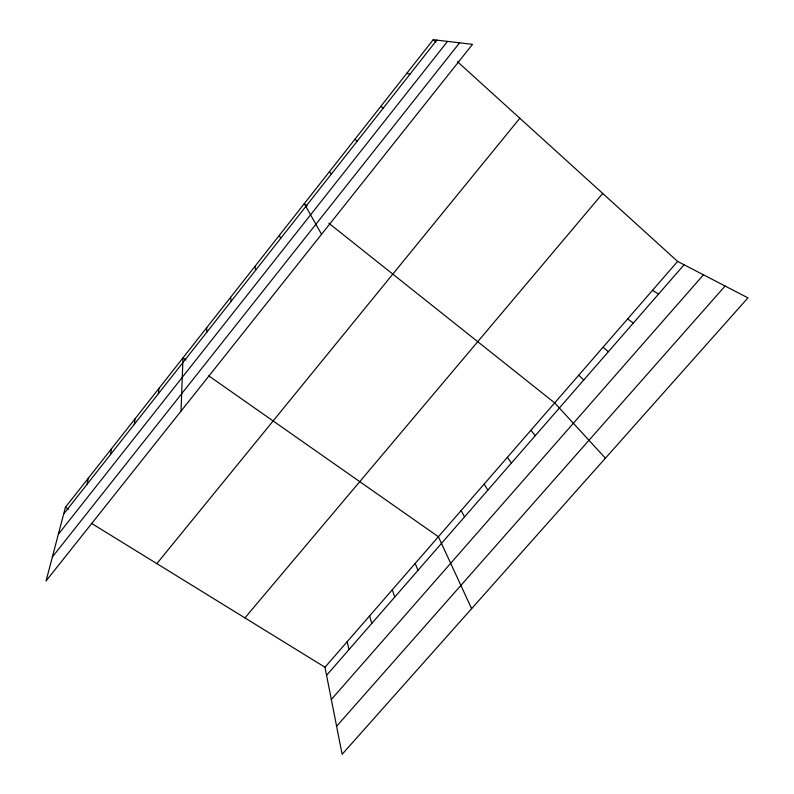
<?xml version="1.0" encoding="UTF-8"?>
<svg xmlns="http://www.w3.org/2000/svg" width="794" height="794" viewBox="0 0 794 794"><rect width="100%" height="100%" fill="white"/><g stroke="black" fill="none" stroke-linecap="round" stroke-linejoin="round"><path stroke-width="1.19" d="M181.022 411.113L182.997 357.826L185.975 359.91M158.393 393.715L158.909 388.445M134.275 424.353L135.119 418.696M110.445 454.615L111.607 448.58M86.913 484.509L88.382 478.107M65.436 507.277L46.052 580.95L472.499 44.345L433.246 39.7L65.436 507.277L68.552 509.192M63.659 514.036L436.799 40.117M58.329 534.302L447.518 41.387M52.364 556.981L459.607 42.816M156.855 563.621L519.832 118.256M244.909 617.901L602.706 193.438M324.984 667.248L677.619 261.415L747.948 297.869L342.125 754.3L324.984 667.248L91.409 523.286M326.572 675.337L684.091 264.759M331.326 699.474L703.464 274.813M336.606 726.242L725.101 286.029M406.796 73.326L409.932 74.239M380.673 106.525L383.413 107.934M652.479 290.356L658.563 294.068M208.782 375.89L438.397 536.734L471.616 608.661M627.617 318.97L633.344 323.039M307.089 205.924L304.261 203.671L321.55 234.299M328.815 223.213L554.678 402.895L605.395 458.198M354.888 139.317L357.221 141.193M603.033 347.256L608.403 351.682M433.246 39.7L435.936 42.142M457.443 61.654L677.619 261.415M578.717 375.234L583.739 379.998M329.421 171.693L331.366 174.025M530.908 430.259L535.255 435.688M507.396 457.314L511.415 463.061M484.142 484.072L487.844 490.136M461.145 510.542L464.53 516.904M415.212 563.412L417.972 570.37M279.409 235.262L280.619 238.488M392.276 589.803L394.747 597.048M369.597 615.896L371.771 623.439M347.167 641.711L349.042 649.532M254.864 266.466L255.718 270.109M230.627 297.284L231.114 301.353M206.668 327.733L206.817 332.21"/></g></svg>
